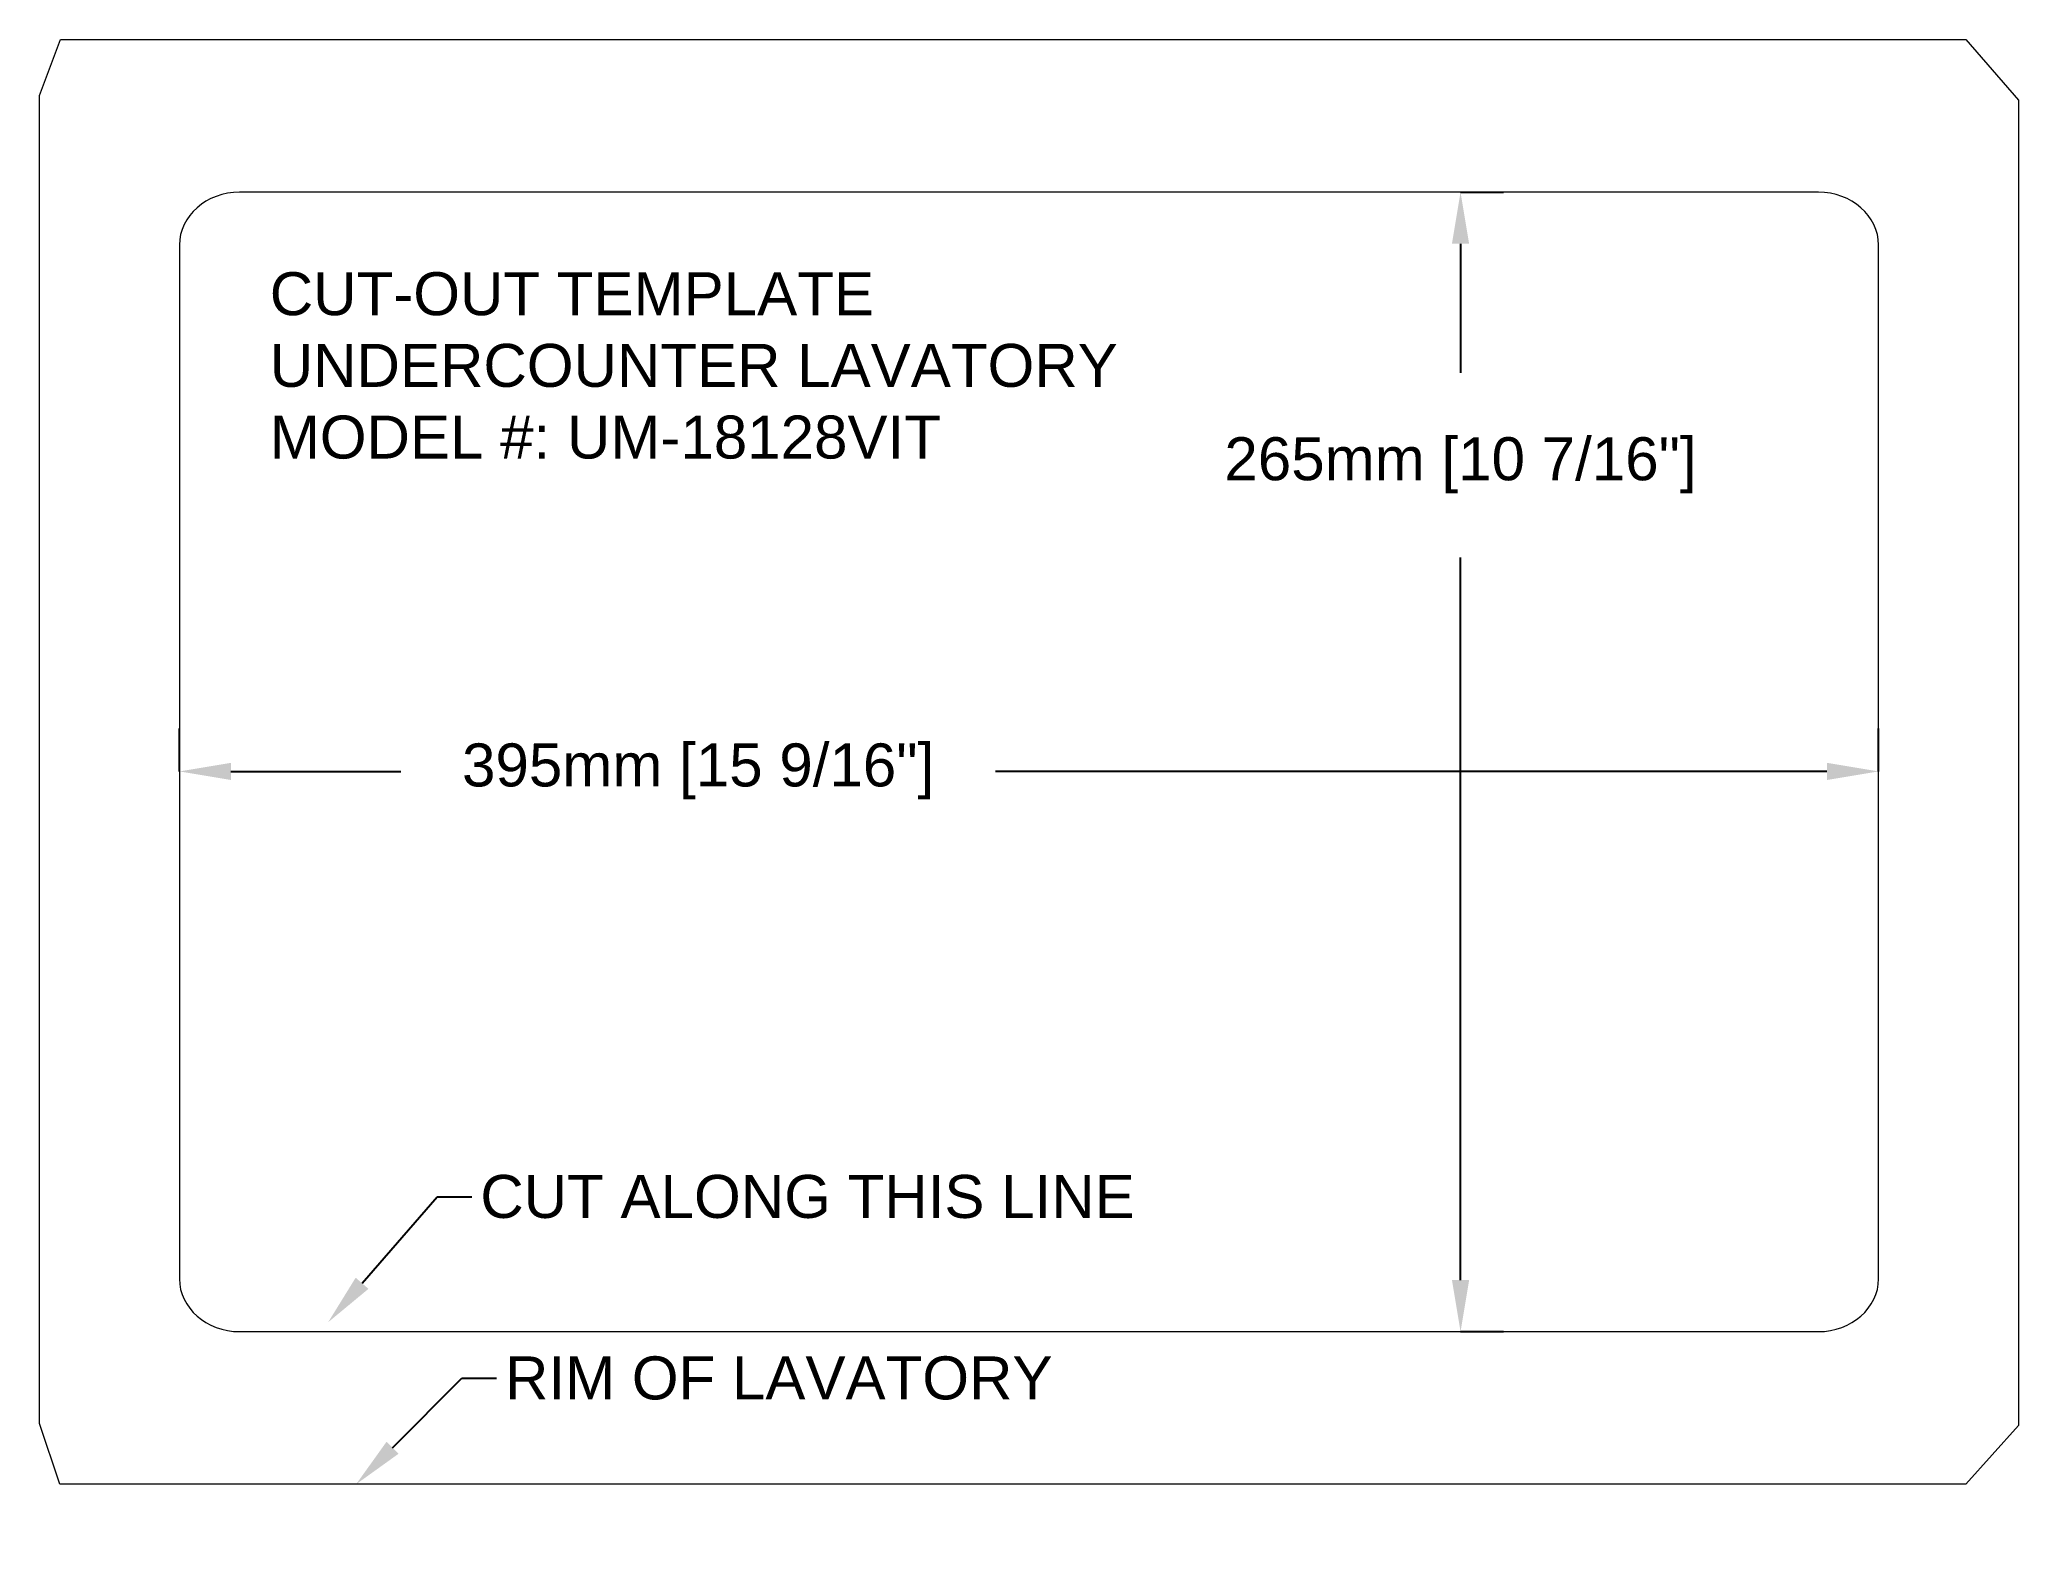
# Model space of a CAD drawing. Header units: millimetres. Extents: x 6088 to 6548, y 546 to 899.
import ezdxf
from ezdxf import colors
from ezdxf.entities.mleader import LeaderData, LeaderLine
from ezdxf.lldxf.tags import DXFTag
from ezdxf.math import Vec2, Vec3

# ---------------------------------------------------------------- set-up
doc = ezdxf.new("R2010")
doc.units = ezdxf.units.MM
doc.layers.add('layer 1', color=7, linetype='Continuous')
doc.styles.get("Standard").update_dxf_attribs({"font": 'arial.ttf'})
tags = doc.linetypes.add('New Line1', pattern=[0.8, 0.5, -0.3]).pattern_tags.tags
tags[6:7] = [DXFTag(74, 4), DXFTag(75, 0), DXFTag(340, '0'), DXFTag(46, 1.0), DXFTag(50, 0.0), DXFTag(44, 0.0), DXFTag(45, 0.0)]
tags[4:5] = [DXFTag(74, 4), DXFTag(75, 0), DXFTag(340, '0'), DXFTag(46, 1.0), DXFTag(50, 0.0), DXFTag(44, 0.0), DXFTag(45, 0.0)]
doc.dimstyles.new('ISO-25', dxfattribs={"dimtxt": 15, "dimasz": 20, "dimexe": 10, "dimexo": 15, "dimgap": 15, "dimtad": 0, "dimtih": 1, "dimtoh": 1, "dimdec": 0, "dimtxsty": 'Standard', "dimcen": 2.5, "dimadec": 0, "dimazin": 0, "dimtfac": 1, "dimtdec": 0, "dimtix": 1, "dimtofl": 0, "dimtmove": 0, "dimatfit": 3, "dimfxl": 130, "dimfxlon": 1, "dimarcsym": 0})

# ---------------------------------------------------------------- blocks, each defined once
blk = doc.blocks.new('*D27')
at = {"color": 0, "linetype": 'Continuous', "lineweight": -2, "transparency": 16777216}
for p, q in [((6417.86, 863.65), (6427.86, 863.65)), ((6417.86, 851.65), (6417.86, 821.62)), ((6417.86, 610.65), (6417.86, 778.67)), ((6417.86, 598.65), (6427.86, 598.65))]:
    blk.add_line(p, q, dxfattribs=at)
at = {"color": 0, "linetype": 'Continuous', "lineweight": 100, "transparency": 16777216}
for points in [[(6415.86, 851.65), (6419.86, 851.65), (6417.86, 863.65)], [(6415.86, 610.65), (6419.86, 610.65), (6417.86, 598.65)]]:
    blk.add_solid(points, dxfattribs=at)
at = {"layer": 'Defpoints', "color": 0, "linetype": 'Continuous', "lineweight": 100, "transparency": 16777216}
for p in [(6417.86, 863.65), (6417.86, 598.65), (6417.86, 598.65)]:
    blk.add_point(p, dxfattribs=at)
at = {"color": 0, "linetype": 'Continuous', "lineweight": 100, "transparency": 16777216, "insert": (6417.86, 800.15), "char_height": 10, "attachment_point": 5}
blk.add_mtext('265mm [10 7/16"]', dxfattribs=at)
blk = doc.blocks.new('*D37')
at = {"color": 0, "linetype": 'Continuous', "lineweight": -2, "transparency": 16777216}
for p, q in [((6120.04, 728.94), (6120.04, 738.94)), ((6515.04, 728.94), (6515.04, 738.94)), ((6132.04, 728.94), (6171.49, 728.94)), ((6503.04, 728.94), (6309.79, 728.94))]:
    blk.add_line(p, q, dxfattribs=at)
at = {"color": 0, "linetype": 'Continuous', "lineweight": 100, "transparency": 16777216}
for points in [[(6132.04, 730.94), (6132.04, 726.94), (6120.04, 728.94)], [(6503.04, 730.94), (6503.04, 726.94), (6515.04, 728.94)]]:
    blk.add_solid(points, dxfattribs=at)
at = {"layer": 'Defpoints', "color": 0, "linetype": 'Continuous', "lineweight": 100, "transparency": 16777216}
for p in [(6120.04, 728.94), (6515.04, 728.94), (6515.04, 728.94)]:
    blk.add_point(p, dxfattribs=at)
at = {"color": 0, "linetype": 'Continuous', "lineweight": 100, "transparency": 16777216, "insert": (6240.64, 728.94), "char_height": 10, "attachment_point": 5}
blk.add_mtext('395mm [15 9/16"]', dxfattribs=at)

msp = doc.modelspace()

# ---------------------------------------------------------------- linework, layer by layer
at = {"layer": 'layer 1', "color": 0, "linetype": 'New Line1', "lineweight": 0, "ltscale": 15}
msp.add_open_spline([(6535.34, 899.15), (6535.34, 899.15), (6092.42, 899.15), (6092.42, 899.15), (6092.42, 899.15), (6092.42, 899.15), (6087.54, 886.14), (6087.54, 886.14), (6087.54, 886.14), (6087.54, 886.14), (6087.54, 577.27), (6087.54, 577.27), (6087.54, 577.27), (6087.54, 577.27), (6092.24, 563.15), (6092.24, 563.15), (6092.24, 563.15), (6092.24, 563.15), (6535.3, 563.15), (6535.3, 563.15), (6535.3, 563.15), (6535.3, 563.15), (6547.54, 576.83), (6547.54, 576.83), (6547.54, 576.83), (6547.54, 576.83), (6547.54, 885.09), (6547.54, 885.09), (6547.54, 885.09), (6547.54, 885.09), (6535.34, 899.15), (6535.34, 899.15)], degree=3, knots=[0, 0, 0, 0, 0.125, 0.125, 0.125, 0.125, 0.25, 0.25, 0.25, 0.25, 0.375, 0.375, 0.375, 0.375, 0.5, 0.5, 0.5, 0.5, 0.625, 0.625, 0.625, 0.625, 0.75, 0.75, 0.75, 0.75, 0.875, 0.875, 0.875, 0.875, 1, 1, 1, 1], dxfattribs=at)
at = {"layer": 'layer 1', "color": 0, "lineweight": 0}
msp.add_open_spline([(6134.04, 863.65), (6134.04, 863.65), (6501.04, 863.65), (6501.04, 863.65), (6501.04, 863.65), (6508.74, 863.65), (6515.04, 858.12), (6515.04, 851.36), (6515.04, 851.36), (6515.04, 851.36), (6515.04, 610.94), (6515.04, 610.94), (6515.04, 610.94), (6515.04, 604.18), (6508.74, 598.65), (6501.04, 598.65), (6501.04, 598.65), (6501.04, 598.65), (6134.04, 598.65), (6134.04, 598.65), (6134.04, 598.65), (6126.34, 598.65), (6120.04, 604.18), (6120.04, 610.94), (6120.04, 610.94), (6120.04, 610.94), (6120.04, 851.36), (6120.04, 851.36), (6120.04, 851.36), (6120.04, 858.12), (6126.34, 863.65), (6134.04, 863.65)], degree=3, knots=[0, 0, 0, 0, 0.125, 0.125, 0.125, 0.125, 0.25, 0.25, 0.25, 0.25, 0.375, 0.375, 0.375, 0.375, 0.5, 0.5, 0.5, 0.5, 0.625, 0.625, 0.625, 0.625, 0.75, 0.75, 0.75, 0.75, 0.875, 0.875, 0.875, 0.875, 1, 1, 1, 1], dxfattribs=at)

# ---------------------------------------------------------------- texts
at = {"color": 0, "insert": (6141.05, 845.04), "char_height": 10, "width": 293.0146, "attachment_point": 1}
msp.add_mtext('CUT-OUT TEMPLATE  \\PUNDERCOUNTER LAVATORY \\PMODEL #: UM-18128VIT', dxfattribs=at)

# ---------------------------------------------------------------- dimensions: what is measured, and where the dimension line sits
at = {"linetype": 'Continuous', "lineweight": 100}
dim = msp.add_linear_dim(base=(6417.86, 598.65), p1=(6417.86, 863.65), p2=(6417.86, 598.65), angle=90, dimstyle='ISO-25', override={"dimtxt": 10, "dimasz": 12, "dimpost": 'mm'}, dxfattribs=at)
dim.commit()
dim.dimension.update_dxf_attribs({"geometry": '*D27', "text_midpoint": (6417.86, 800.15), "dimtype": 160})
dim = msp.add_linear_dim(base=(6515.04, 728.94), p1=(6120.04, 728.94), p2=(6515.04, 728.94), dimstyle='ISO-25', override={"dimtxt": 10, "dimasz": 12, "dimgap": 15, "dimpost": 'mm'}, dxfattribs=at)
dim.commit()
dim.dimension.update_dxf_attribs({"geometry": '*D37', "text_midpoint": (6240.64, 728.94), "dimtype": 160})

# ---------------------------------------------------------------- leaders
ml = msp.add_multileader_mtext('Standard', dxfattribs=at)
ml.set_content('CUT ALONG THIS LINE', color=256)
ml.set_leader_properties()
ml.build(insert=Vec2(0, 0))
ml.multileader.update_dxf_attribs({"text_right_attachment_type": 6, "arrow_head_size": 12})
ctx = ml.context
ctx.base_point, ctx.char_height, ctx.arrow_head_size, ctx.plane_origin = Vec3(6188, 630), 10, 12, Vec3(6154.63, 600.84)
ctx.right_attachment = 6
notes = []
notes.append((ctx, [(0, (1, 1, 0), (6180, 630), (1, 0), 8, [(0, [(6154.63, 600.84)], 0, [])])]))
ctx.mtext.insert, ctx.mtext.flow_direction = Vec3(6190, 635.09), 5
ml = msp.add_multileader_mtext('Standard', dxfattribs=at)
ml.set_content('RIM OF LAVATORY', color=256)
ml.set_leader_properties()
ml.build(insert=Vec2(0, 0))
ml.multileader.update_dxf_attribs({"text_right_attachment_type": 6, "arrow_head_size": 12})
ctx = ml.context
ctx.base_point, ctx.char_height, ctx.arrow_head_size, ctx.plane_origin = Vec3(6193.73, 587.81), 10, 12, Vec3(6128.12, 545.54)
ctx.right_attachment = 6
notes.append((ctx, [(0, (1, 1, 0), (6185.73, 587.81), (1, 0), 8, [(0, [(6161.12, 563.15)], 0, [])])]))
ctx.mtext.insert, ctx.mtext.flow_direction = Vec3(6195.73, 592.89), 5
for ctx, leaders in notes:
    for number, flags, end, landing, length, lines in leaders:
        leader = LeaderData()
        leader.index, (leader.has_last_leader_line, leader.has_dogleg_vector, leader.attachment_direction) = number, flags
        leader.last_leader_point, leader.dogleg_vector, leader.dogleg_length = Vec3(end), Vec3(landing), length
        for number, points, colour, breaks in lines:
            line = LeaderLine()
            line.index, line.vertices, line.color, line.breaks = number, Vec3.list(points), colors.encode_raw_color(colour), breaks
            leader.lines.append(line)
        ctx.leaders.append(leader)

doc.saveas('drawing.dxf')
